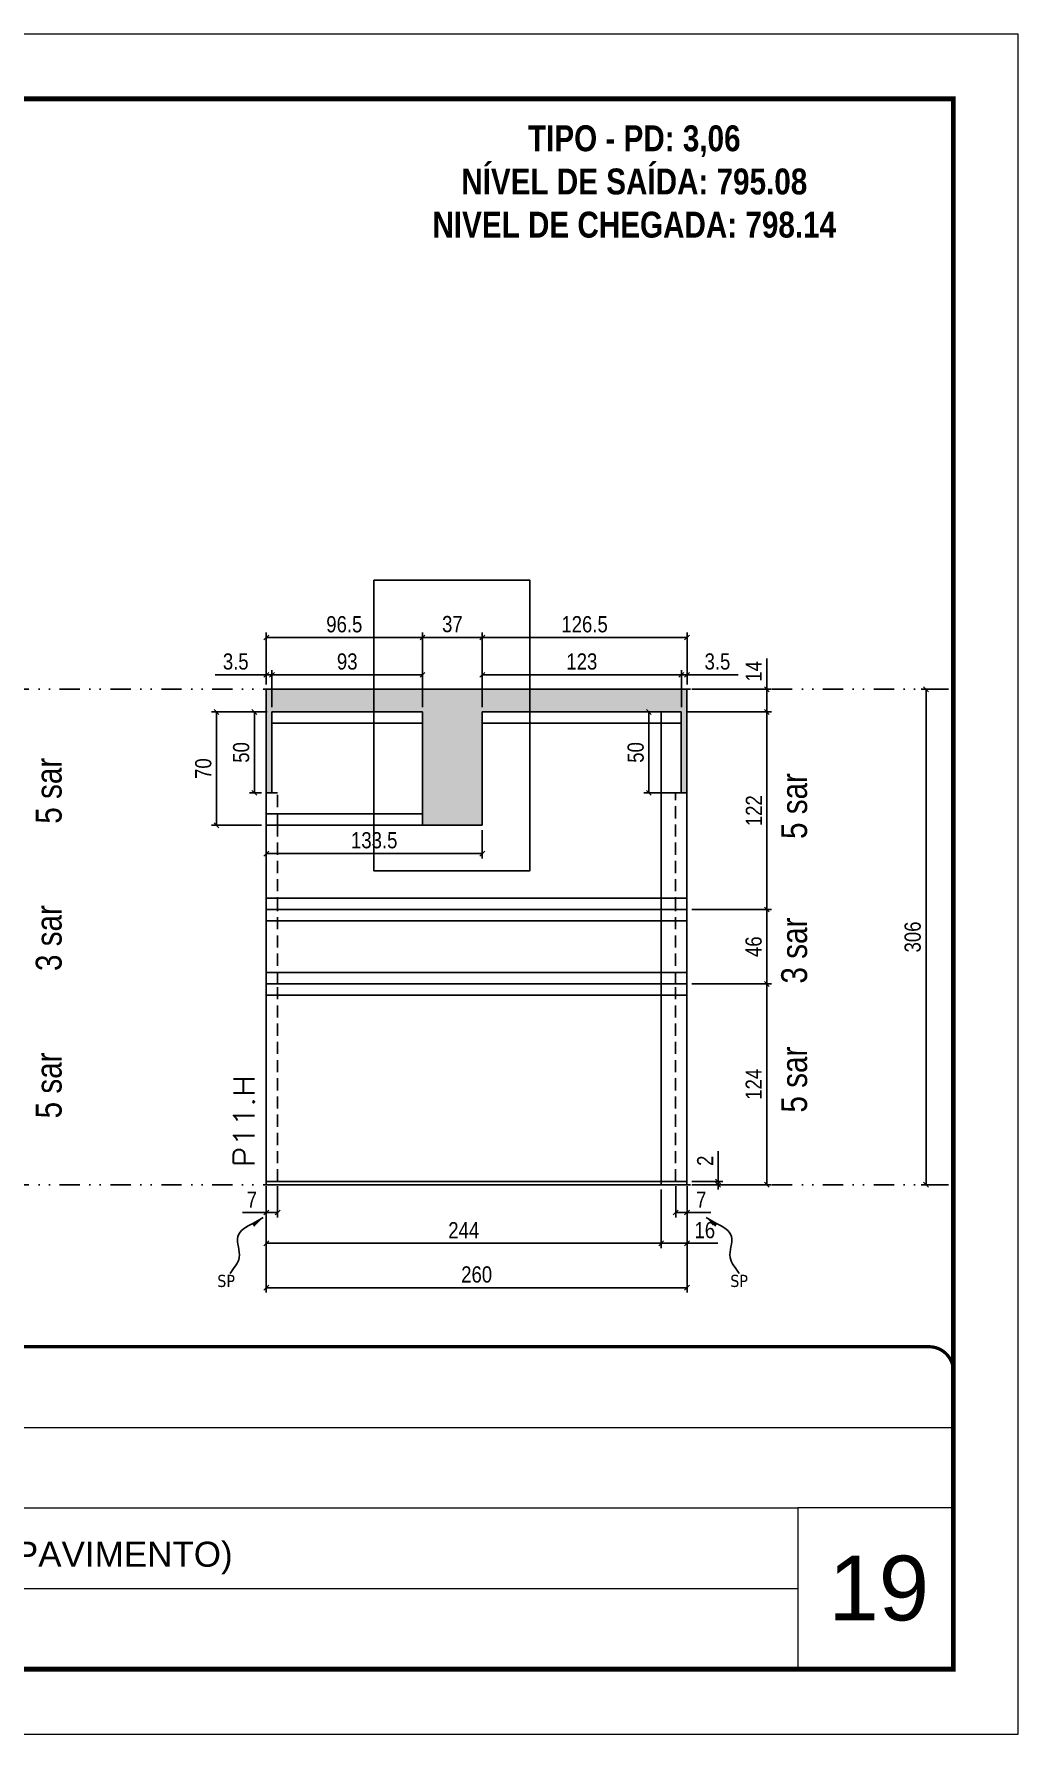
# Model space of a CAD drawing. Extents: x 14400 to 27878, y -21631 to 6985.
# Drawn here: x 18474 to 19082, y 1340 to 2390 of the extents above; entities that cross this region are included whole.
import ezdxf

# ---------------------------------------------------------------- set-up
doc = ezdxf.new("R2010")
doc.units = 0
for name, pattern in [('CONTINUO', [0]), ('DASHED', [0.75, 0.5, -0.25]), ('DIVIDE2', [0.625, 0.25, -0.125, 0, -0.125, 0, -0.125]), ('HIDDEN', [0.375, 0.25, -0.125])]:
    doc.linetypes.add(name, pattern=pattern)
for name, color, linetype, lineweight in [('CARIMBO', 255, 'Continuous', 9), ('Folhas', 255, 'Continuous', 9), ('SARRAFO DE PRESSAO', 251, 'DASHED', 9), ('Texto Seção', 7, 'Continuous', 15)]:
    doc.layers.add(name, color=color, linetype=linetype, lineweight=lineweight)
for name, color, linetype in [('COTA', 241, 'Continuous'), ('NOMENCLATURA', 7, 'Continuous'), ('Nível', 160, 'Continuous'), ('Painéis', 200, 'Continuous'), ('SARR_2.2x7', 40, 'Continuous'), ('Sarrafo de Pressão', 42, 'HIDDEN'), ('texto', 7, 'Continuous')]:
    doc.layers.add(name, color=color, linetype=linetype)
doc.styles.add('ARIAL', font='arial.ttf')
doc.styles.add('ARIAL_NARROW', font='ARIALN.TTF', dxfattribs={"height": 0.2})
doc.styles.add('COTA TECNICA', font='techl___.ttf', dxfattribs={"height": 10})
doc.styles.add('COTA TECNICA-50', font='techl___.ttf', dxfattribs={"height": 10})
doc.styles.add('REGUA-120', font='ROMANS.shx', dxfattribs={"height": 15})
doc.styles.add('ROMANC', font='techb___.ttf', dxfattribs={"height": 2.5})
doc.styles.get("Standard").update_dxf_attribs({"font": 'arial.ttf'})
doc.dimstyles.new('COTA PAINEL-50', dxfattribs={"dimtxt": 10, "dimasz": 3, "dimexe": 3, "dimexo": 3, "dimgap": 3, "dimtad": 1, "dimdec": 1, "dimzin": 12, "dimdsep": 46, "dimtxsty": 'COTA TECNICA-50', "dimblk1": 'OBLIQUE', "dimblk2": 'OBLIQUE', "dimsah": 1, "dimcen": 0.9, "dimclrd": 4, "dimclre": 4, "dimclrt": 240, "dimadec": 1, "dimazin": 3, "dimtfac": 1, "dimtdec": 1, "dimtmove": 0, "dimatfit": 3, "dimfxl": 1, "dimtolj": 1, "dimtzin": 12, "dimarcsym": 0})
doc.dimstyles.new('PAINEL', dxfattribs={"dimtxt": 10, "dimasz": 3, "dimexe": 3, "dimexo": 3, "dimgap": 3, "dimtad": 1, "dimdec": 1, "dimzin": 12, "dimdsep": 46, "dimtxsty": 'COTA TECNICA', "dimblk1": 'OBLIQUE', "dimblk2": 'OBLIQUE', "dimsah": 1, "dimcen": 0.9, "dimclrd": 4, "dimclre": 4, "dimclrt": 240, "dimadec": 1, "dimazin": 3, "dimtfac": 1, "dimtdec": 1, "dimtmove": 0, "dimatfit": 3, "dimfxl": 1, "dimtolj": 1, "dimtzin": 12, "dimarcsym": 0})
doc.dimstyles.get("Standard").update_dxf_attribs({"dimtxt": 0.18, "dimasz": 0.18, "dimexe": 0.18, "dimexo": 0.0625, "dimgap": 0.09, "dimtad": 0, "dimtih": 1, "dimtoh": 1, "dimdec": 4, "dimzin": 0, "dimdsep": 46, "dimtxsty": 'Standard', "dimcen": 0.09, "dimadec": 0, "dimazin": 0, "dimtfac": 1, "dimtdec": 4, "dimtofl": 0, "dimtmove": 0, "dimatfit": 3, "dimfxl": 1, "dimtolj": 1, "dimtzin": 0, "dimarcsym": 0})

# ---------------------------------------------------------------- blocks, each defined once
blk = doc.blocks.new('9999999999')
at = {"color": 30, "linetype": 'CONTINUO'}
for p, q in [((98564.6, 34379.6), (99584, 34379.6)), ((98564.6, 34329.8), (99488, 34329.8)), ((99584, 34329.8), (99488, 34329.8)), ((99488, 34329.8), (99488, 34230.2)), ((98564.6, 34280), (99488, 34280))]:
    blk.add_line(p, q, dxfattribs=at)
at = {"color": 30, "linetype": 'CONTINUO', "const_width": 2}
blk.add_lwpolyline([(99584, 34230.2), (99584, 34414.4, 0.414214), (99569, 34429.4), (98229, 34429.4, 0.414214), (98214, 34414.4), (98214, 34245.2, 0.414214), (98229, 34230.2), (99584, 34230.2)], format="xyb", dxfattribs=at)
at = {"layer": 'Folhas'}
blk.add_lwpolyline([(98139, 34190.2), (99624, 34190.2), (99624, 35240.2), (98139, 35240.2)], close=True, dxfattribs=at)
at = {"layer": 'Folhas', "color": 30, "const_width": 3}
blk.add_lwpolyline([(98214, 34230.2), (99584, 34230.2), (99584, 35200.2), (98214, 35200.2)], close=True, dxfattribs=at)
at = {"color": 7, "linetype": 'Continuous', "ltscale": 5, "style": 'ARIAL'}
blk.add_text('TIPO (7° AO 21° PAVIMENTO)', height=15.483, dxfattribs=at).set_placement((98837.7, 34293.5))
blk = doc.blocks.new('_Oblique')
at = {"color": 0, "linetype": 'ByBlock', "lineweight": -2}
blk.add_line((-0.5, -0.5), (0.5, 0.5), dxfattribs=at)
blk = doc.blocks.new('*D1121')
at = {"layer": 'COTA', "color": 4, "lineweight": -2, "transparency": 16777216}
for p, q in [((18617.4, 1678.7), (18617.4, 1613.1)), ((18877.4, 1678.7), (18877.4, 1613.1)), ((18877.4, 1616.1), (18617.4, 1616.1))]:
    blk.add_line(p, q, dxfattribs=at)
at = {"layer": 'Defpoints', "color": 0, "transparency": 16777216}
for p in [(18617.4, 1681.7), (18877.4, 1681.7), (18617.4, 1616.1)]:
    blk.add_point(p, dxfattribs=at)
at = {"layer": 'COTA', "color": 4, "lineweight": -2, "transparency": 16777216, "xscale": 3, "yscale": 3, "zscale": 3, "rotation": 180}
blk.add_blockref('_Oblique', (18617.4, 1616.1), dxfattribs=at)
at = {"layer": 'COTA', "color": 4, "lineweight": -2, "transparency": 16777216, "xscale": 3, "yscale": 3, "zscale": 3}
blk.add_blockref('_Oblique', (18877.4, 1616.1), dxfattribs=at)
at = {"layer": 'COTA', "color": 240, "transparency": 16777216, "insert": (18747.4, 1624.2), "char_height": 10, "attachment_point": 5, "style": 'COTA TECNICA'}
blk.add_mtext('\\A1;260', dxfattribs=at)
blk = doc.blocks.new('*D1122')
at = {"layer": 'COTA', "color": 4, "lineweight": -2, "transparency": 16777216}
for p, q in [((18870.4, 1678.7), (18870.4, 1659.5)), ((18877.4, 1676.7), (18877.4, 1659.5)), ((18870.4, 1662.5), (18877.4, 1662.5)), ((18877.4, 1662.5), (18892.1, 1662.5))]:
    blk.add_line(p, q, dxfattribs=at)
at = {"layer": 'Defpoints', "color": 0, "transparency": 16777216}
for p in [(18870.4, 1681.7), (18877.4, 1679.7), (18877.4, 1662.5)]:
    blk.add_point(p, dxfattribs=at)
at = {"layer": 'COTA', "color": 4, "lineweight": -2, "transparency": 16777216, "xscale": 3, "yscale": 3, "zscale": 3, "rotation": 180}
blk.add_blockref('_Oblique', (18870.4, 1662.5), dxfattribs=at)
at = {"layer": 'COTA', "color": 4, "lineweight": -2, "transparency": 16777216, "xscale": 3, "yscale": 3, "zscale": 3}
blk.add_blockref('_Oblique', (18877.4, 1662.5), dxfattribs=at)
at = {"layer": 'COTA', "color": 240, "transparency": 16777216, "insert": (18886.2, 1670.5), "char_height": 10, "attachment_point": 5, "style": 'COTA TECNICA-50'}
blk.add_mtext('\\A1;7', dxfattribs=at)
blk = doc.blocks.new('*D1123')
at = {"layer": 'COTA', "color": 4, "lineweight": -2, "transparency": 16777216}
for p, q in [((18617.4, 1676.7), (18617.4, 1659.5)), ((18624.4, 1678.7), (18624.4, 1659.5)), ((18617.4, 1662.5), (18602.6, 1662.5)), ((18624.4, 1662.5), (18617.4, 1662.5))]:
    blk.add_line(p, q, dxfattribs=at)
at = {"layer": 'Defpoints', "color": 0, "transparency": 16777216}
for p in [(18624.4, 1681.7), (18617.4, 1679.7), (18617.4, 1662.5)]:
    blk.add_point(p, dxfattribs=at)
at = {"layer": 'COTA', "color": 4, "lineweight": -2, "transparency": 16777216, "xscale": 3, "yscale": 3, "zscale": 3, "rotation": 180}
blk.add_blockref('_Oblique', (18617.4, 1662.5), dxfattribs=at)
at = {"layer": 'COTA', "color": 4, "lineweight": -2, "transparency": 16777216, "xscale": 3, "yscale": 3, "zscale": 3}
blk.add_blockref('_Oblique', (18624.4, 1662.5), dxfattribs=at)
at = {"layer": 'COTA', "color": 240, "transparency": 16777216, "insert": (18608.5, 1670.5), "char_height": 10, "attachment_point": 5, "style": 'COTA TECNICA-50'}
blk.add_mtext('\\A1;7', dxfattribs=at)
blk = doc.blocks.new('*D1124')
at = {"layer": 'COTA', "color": 4, "lineweight": -2, "transparency": 16777216}
for p, q in [((18896.6, 1681.7), (18896.6, 1700.5)), ((18880.4, 1681.7), (18899.6, 1681.7)), ((18896.6, 1679.7), (18896.6, 1681.7)), ((18880.4, 1679.7), (18899.6, 1679.7)), ((18896.6, 1679.7), (18896.6, 1676.7))]:
    blk.add_line(p, q, dxfattribs=at)
at = {"layer": 'Defpoints', "color": 0, "transparency": 16777216}
for p in [(18877.4, 1681.7), (18877.4, 1679.7), (18896.6, 1679.7)]:
    blk.add_point(p, dxfattribs=at)
at = {"layer": 'COTA', "color": 4, "lineweight": -2, "transparency": 16777216, "xscale": 3, "yscale": 3, "zscale": 3}
for p, rotation in [((18896.6, 1681.7), 270), ((18896.6, 1679.7), 90)]:
    blk.add_blockref('_Oblique', p, dxfattribs=dict(at, rotation=rotation))
at = {"layer": 'COTA', "color": 240, "transparency": 16777216, "insert": (18888.6, 1694.5), "char_height": 10, "attachment_point": 5, "rotation": 90, "style": 'COTA TECNICA-50'}
blk.add_mtext('\\A1;2', dxfattribs=at)
blk = doc.blocks.new('*D1125')
at = {"layer": 'COTA', "color": 4, "linetype": 'ByBlock', "lineweight": -2, "transparency": 16777216}
for p, q in [((18880.4, 1803.7), (18929.7, 1803.7)), ((18926.7, 1679.7), (18926.7, 1803.7)), ((18880.4, 1679.7), (18929.7, 1679.7))]:
    blk.add_line(p, q, dxfattribs=at)
at = {"layer": 'Defpoints', "color": 0, "linetype": 'ByBlock', "transparency": 16777216}
for p in [(18877.4, 1803.7), (18926.7, 1803.7), (18877.4, 1679.7)]:
    blk.add_point(p, dxfattribs=at)
at = {"layer": 'COTA', "color": 4, "linetype": 'ByBlock', "lineweight": -2, "transparency": 16777216, "xscale": 3, "yscale": 3, "zscale": 3}
for p, rotation in [((18926.7, 1803.7), 90), ((18926.7, 1679.7), 270)]:
    blk.add_blockref('_Oblique', p, dxfattribs=dict(at, rotation=rotation))
at = {"layer": 'COTA', "color": 240, "linetype": 'ByBlock', "transparency": 16777216, "insert": (18918.6, 1741.7), "char_height": 10, "attachment_point": 5, "rotation": 90, "style": 'COTA TECNICA'}
blk.add_mtext('\\A1;124', dxfattribs=at)
blk = doc.blocks.new('*D1126')
at = {"layer": 'COTA', "color": 4, "lineweight": -2, "transparency": 16777216}
for p, q in [((18617.4, 1676.7), (18617.4, 1640.5)), ((18861.4, 1676.7), (18861.4, 1640.5)), ((18617.4, 1643.5), (18861.4, 1643.5))]:
    blk.add_line(p, q, dxfattribs=at)
at = {"layer": 'Defpoints', "color": 0, "transparency": 16777216}
for p in [(18617.4, 1679.7), (18861.4, 1679.7), (18861.4, 1643.5)]:
    blk.add_point(p, dxfattribs=at)
at = {"layer": 'COTA', "color": 4, "lineweight": -2, "transparency": 16777216, "xscale": 3, "yscale": 3, "zscale": 3, "rotation": 180}
blk.add_blockref('_Oblique', (18617.4, 1643.5), dxfattribs=at)
at = {"layer": 'COTA', "color": 4, "lineweight": -2, "transparency": 16777216, "xscale": 3, "yscale": 3, "zscale": 3}
blk.add_blockref('_Oblique', (18861.4, 1643.5), dxfattribs=at)
at = {"layer": 'COTA', "color": 240, "transparency": 16777216, "insert": (18739.4, 1651.6), "char_height": 10, "attachment_point": 5, "style": 'COTA TECNICA'}
blk.add_mtext('\\A1;244', dxfattribs=at)
blk = doc.blocks.new('*D1143')
at = {"layer": 'COTA', "color": 4, "lineweight": -2, "transparency": 16777216}
for p, q in [((19039, 1985.7), (19022.1, 1985.7)), ((19025.1, 1679.7), (19025.1, 1985.7)), ((19039, 1679.7), (19022.1, 1679.7))]:
    blk.add_line(p, q, dxfattribs=at)
at = {"layer": 'Defpoints', "color": 0, "transparency": 16777216}
for p in [(19025.1, 1985.7), (19042, 1985.7), (19042, 1679.7)]:
    blk.add_point(p, dxfattribs=at)
at = {"layer": 'COTA', "color": 4, "lineweight": -2, "transparency": 16777216, "xscale": 3, "yscale": 3, "zscale": 3}
for p, rotation in [((19025.1, 1985.7), 90), ((19025.1, 1679.7), 270)]:
    blk.add_blockref('_Oblique', p, dxfattribs=dict(at, rotation=rotation))
at = {"layer": 'COTA', "color": 240, "transparency": 16777216, "insert": (19016.9, 1832.7), "char_height": 10, "attachment_point": 5, "rotation": 90, "style": 'COTA TECNICA'}
blk.add_mtext('\\A1;306', dxfattribs=at)
blk = doc.blocks.new('*D1151')
at = {"layer": 'COTA', "color": 4, "lineweight": -2, "transparency": 16777216}
for p, q in [((18876.9, 1971.7), (18929.7, 1971.7)), ((18926.7, 1849.7), (18926.7, 1971.7)), ((18880.4, 1849.7), (18929.7, 1849.7))]:
    blk.add_line(p, q, dxfattribs=at)
at = {"layer": 'Defpoints', "color": 0, "transparency": 16777216}
for p in [(18873.9, 1971.7), (18926.7, 1971.7), (18877.4, 1849.7)]:
    blk.add_point(p, dxfattribs=at)
at = {"layer": 'COTA', "color": 4, "lineweight": -2, "transparency": 16777216, "xscale": 3, "yscale": 3, "zscale": 3}
for p, rotation in [((18926.7, 1971.7), 90), ((18926.7, 1849.7), 270)]:
    blk.add_blockref('_Oblique', p, dxfattribs=dict(at, rotation=rotation))
at = {"layer": 'COTA', "color": 240, "transparency": 16777216, "insert": (18918.7, 1910.7), "char_height": 10, "attachment_point": 5, "rotation": 90, "style": 'COTA TECNICA'}
blk.add_mtext('\\A1;122', dxfattribs=at)
blk = doc.blocks.new('*D1152')
at = {"layer": 'COTA', "color": 4, "lineweight": -2, "transparency": 16777216}
for p, q in [((18926.7, 1985.7), (18926.7, 2004.8)), ((18880.4, 1985.7), (18929.7, 1985.7)), ((18926.7, 1971.7), (18926.7, 1985.7)), ((18876.9, 1971.7), (18929.7, 1971.7))]:
    blk.add_line(p, q, dxfattribs=at)
at = {"layer": 'Defpoints', "color": 0, "transparency": 16777216}
for p in [(18877.4, 1985.7), (18926.7, 1985.7), (18873.9, 1971.7)]:
    blk.add_point(p, dxfattribs=at)
at = {"layer": 'COTA', "color": 4, "lineweight": -2, "transparency": 16777216, "xscale": 3, "yscale": 3, "zscale": 3}
for p, rotation in [((18926.7, 1985.7), 90), ((18926.7, 1971.7), 270)]:
    blk.add_blockref('_Oblique', p, dxfattribs=dict(at, rotation=rotation))
at = {"layer": 'COTA', "color": 240, "transparency": 16777216, "insert": (18918.6, 1996.8), "char_height": 10, "attachment_point": 5, "rotation": 90, "style": 'COTA TECNICA'}
blk.add_mtext('\\A1;14', dxfattribs=at)
blk = doc.blocks.new('*D1551')
at = {"color": 4, "lineweight": -2, "transparency": 16777216}
for p, q in [((18861.4, 1676.7), (18861.4, 1640.5)), ((18877.4, 1676.7), (18877.4, 1640.5)), ((18861.4, 1643.5), (18877.4, 1643.5)), ((18877.4, 1643.5), (18896.4, 1643.5))]:
    blk.add_line(p, q, dxfattribs=at)
at = {"layer": 'Defpoints', "color": 0, "transparency": 16777216}
for p in [(18861.4, 1679.7), (18877.4, 1679.7), (18877.4, 1643.5)]:
    blk.add_point(p, dxfattribs=at)
at = {"color": 4, "lineweight": -2, "transparency": 16777216, "xscale": 3, "yscale": 3, "zscale": 3, "rotation": 180}
blk.add_blockref('_Oblique', (18861.4, 1643.5), dxfattribs=at)
at = {"color": 4, "lineweight": -2, "transparency": 16777216, "xscale": 3, "yscale": 3, "zscale": 3}
blk.add_blockref('_Oblique', (18877.4, 1643.5), dxfattribs=at)
at = {"color": 240, "transparency": 16777216, "insert": (18888.4, 1651.6), "char_height": 10, "attachment_point": 5, "style": 'COTA TECNICA'}
blk.add_mtext('\\A1;16', dxfattribs=at)
blk = doc.blocks.new('*D2877')
at = {"layer": 'COTA', "color": 4, "lineweight": -2, "transparency": 16777216}
for p, q in [((18880.4, 1849.7), (18929.7, 1849.7)), ((18926.7, 1803.7), (18926.7, 1849.7)), ((18880.4, 1803.7), (18929.7, 1803.7))]:
    blk.add_line(p, q, dxfattribs=at)
at = {"layer": 'Defpoints', "color": 0, "transparency": 16777216}
for p in [(18877.4, 1849.7), (18926.7, 1849.7), (18877.4, 1803.7)]:
    blk.add_point(p, dxfattribs=at)
at = {"layer": 'COTA', "color": 4, "lineweight": -2, "transparency": 16777216, "xscale": 3, "yscale": 3, "zscale": 3}
for p, rotation in [((18926.7, 1849.7), 90), ((18926.7, 1803.7), 270)]:
    blk.add_blockref('_Oblique', p, dxfattribs=dict(at, rotation=rotation))
at = {"layer": 'COTA', "color": 240, "transparency": 16777216, "insert": (18918.6, 1826.7), "char_height": 10, "attachment_point": 5, "rotation": 90, "style": 'COTA TECNICA'}
blk.add_mtext('\\A1;46', dxfattribs=at)
blk = doc.blocks.new('*D2878')
at = {"layer": 'COTA', "color": 4, "lineweight": -2, "transparency": 16777216}
for p, q in [((18617.4, 1988.7), (18617.4, 1997.6)), ((18620.9, 1974.7), (18620.9, 1997.6)), ((18617.4, 1994.6), (18585.7, 1994.6)), ((18620.9, 1994.6), (18617.4, 1994.6)), ((18620.9, 1994.6), (18623.9, 1994.6))]:
    blk.add_line(p, q, dxfattribs=at)
at = {"layer": 'Defpoints', "color": 0, "transparency": 16777216}
for p in [(18617.4, 1994.6), (18617.4, 1985.7), (18620.9, 1971.7)]:
    blk.add_point(p, dxfattribs=at)
at = {"layer": 'COTA', "color": 4, "lineweight": -2, "transparency": 16777216, "xscale": 3, "yscale": 3, "zscale": 3}
blk.add_blockref('_Oblique', (18617.4, 1994.6), dxfattribs=at)
at = {"layer": 'COTA', "color": 4, "lineweight": -2, "transparency": 16777216, "xscale": 3, "yscale": 3, "zscale": 3, "rotation": 180}
blk.add_blockref('_Oblique', (18620.9, 1994.6), dxfattribs=at)
at = {"layer": 'COTA', "color": 240, "transparency": 16777216, "insert": (18598.5, 2002.8), "char_height": 10, "attachment_point": 5, "style": 'COTA TECNICA'}
blk.add_mtext('\\A1;3.5', dxfattribs=at)
blk = doc.blocks.new('*D2879')
at = {"layer": 'COTA', "color": 4, "lineweight": -2, "transparency": 16777216}
for p, q in [((18620.9, 1974.7), (18620.9, 1997.6)), ((18713.9, 1974.7), (18713.9, 1997.6)), ((18620.9, 1994.6), (18713.9, 1994.6))]:
    blk.add_line(p, q, dxfattribs=at)
at = {"layer": 'Defpoints', "color": 0, "transparency": 16777216}
for p in [(18713.9, 1994.6), (18620.9, 1971.7), (18713.9, 1971.7)]:
    blk.add_point(p, dxfattribs=at)
at = {"layer": 'COTA', "color": 4, "lineweight": -2, "transparency": 16777216, "xscale": 3, "yscale": 3, "zscale": 3, "rotation": 180}
blk.add_blockref('_Oblique', (18620.9, 1994.6), dxfattribs=at)
at = {"layer": 'COTA', "color": 4, "lineweight": -2, "transparency": 16777216, "xscale": 3, "yscale": 3, "zscale": 3}
blk.add_blockref('_Oblique', (18713.9, 1994.6), dxfattribs=at)
at = {"layer": 'COTA', "color": 240, "transparency": 16777216, "insert": (18667.4, 2002.8), "char_height": 10, "attachment_point": 5, "style": 'COTA TECNICA'}
blk.add_mtext('\\A1;93', dxfattribs=at)
blk = doc.blocks.new('*D2880')
at = {"layer": 'COTA', "color": 4, "lineweight": -2, "transparency": 16777216}
for p, q in [((18617.4, 1988.7), (18617.4, 2020.7)), ((18713.9, 2017.7), (18617.4, 2017.7)), ((18713.9, 1974.7), (18713.9, 2020.7))]:
    blk.add_line(p, q, dxfattribs=at)
at = {"layer": 'Defpoints', "color": 0, "transparency": 16777216}
for p in [(18617.4, 2017.7), (18617.4, 1985.7), (18713.9, 1971.7)]:
    blk.add_point(p, dxfattribs=at)
at = {"layer": 'COTA', "color": 4, "lineweight": -2, "transparency": 16777216, "xscale": 3, "yscale": 3, "zscale": 3, "rotation": 180}
blk.add_blockref('_Oblique', (18617.4, 2017.7), dxfattribs=at)
at = {"layer": 'COTA', "color": 4, "lineweight": -2, "transparency": 16777216, "xscale": 3, "yscale": 3, "zscale": 3}
blk.add_blockref('_Oblique', (18713.9, 2017.7), dxfattribs=at)
at = {"layer": 'COTA', "color": 240, "transparency": 16777216, "insert": (18665.6, 2025.8), "char_height": 10, "attachment_point": 5, "style": 'COTA TECNICA'}
blk.add_mtext('\\A1;96.5', dxfattribs=at)
blk = doc.blocks.new('*D2881')
at = {"layer": 'COTA', "color": 4, "lineweight": -2, "transparency": 16777216}
for p, q in [((18617.4, 1898.7), (18617.4, 1881.2)), ((18750.9, 1898.7), (18750.9, 1881.2)), ((18750.9, 1884.2), (18617.4, 1884.2))]:
    blk.add_line(p, q, dxfattribs=at)
at = {"layer": 'Defpoints', "color": 0, "transparency": 16777216}
for p in [(18617.4, 1901.7), (18750.9, 1901.7), (18617.4, 1884.2)]:
    blk.add_point(p, dxfattribs=at)
at = {"layer": 'COTA', "color": 4, "lineweight": -2, "transparency": 16777216, "xscale": 3, "yscale": 3, "zscale": 3, "rotation": 180}
blk.add_blockref('_Oblique', (18617.4, 1884.2), dxfattribs=at)
at = {"layer": 'COTA', "color": 4, "lineweight": -2, "transparency": 16777216, "xscale": 3, "yscale": 3, "zscale": 3}
blk.add_blockref('_Oblique', (18750.9, 1884.2), dxfattribs=at)
at = {"layer": 'COTA', "color": 240, "transparency": 16777216, "insert": (18684.1, 1892.4), "char_height": 10, "attachment_point": 5, "style": 'COTA TECNICA'}
blk.add_mtext('\\A1;133.5', dxfattribs=at)
blk = doc.blocks.new('*D2882')
at = {"layer": 'COTA', "color": 4, "lineweight": -2, "transparency": 16777216}
for p, q in [((18713.9, 1974.7), (18713.9, 2020.7)), ((18713.9, 2017.7), (18750.9, 2017.7)), ((18750.9, 1974.7), (18750.9, 2020.7))]:
    blk.add_line(p, q, dxfattribs=at)
at = {"layer": 'Defpoints', "color": 0, "transparency": 16777216}
for p in [(18750.9, 2017.7), (18713.9, 1971.7), (18750.9, 1971.7)]:
    blk.add_point(p, dxfattribs=at)
at = {"layer": 'COTA', "color": 4, "lineweight": -2, "transparency": 16777216, "xscale": 3, "yscale": 3, "zscale": 3, "rotation": 180}
blk.add_blockref('_Oblique', (18713.9, 2017.7), dxfattribs=at)
at = {"layer": 'COTA', "color": 4, "lineweight": -2, "transparency": 16777216, "xscale": 3, "yscale": 3, "zscale": 3}
blk.add_blockref('_Oblique', (18750.9, 2017.7), dxfattribs=at)
at = {"layer": 'COTA', "color": 240, "transparency": 16777216, "insert": (18732.4, 2025.9), "char_height": 10, "attachment_point": 5, "style": 'COTA TECNICA'}
blk.add_mtext('\\A1;37', dxfattribs=at)
blk = doc.blocks.new('*D2883')
at = {"layer": 'COTA', "color": 4, "lineweight": -2, "transparency": 16777216}
for p, q in [((18750.9, 1974.7), (18750.9, 1997.6)), ((18873.9, 1974.7), (18873.9, 1997.6)), ((18750.9, 1994.6), (18873.9, 1994.6))]:
    blk.add_line(p, q, dxfattribs=at)
at = {"layer": 'Defpoints', "color": 0, "transparency": 16777216}
for p in [(18873.9, 1994.6), (18750.9, 1971.7), (18873.9, 1971.7)]:
    blk.add_point(p, dxfattribs=at)
at = {"layer": 'COTA', "color": 4, "lineweight": -2, "transparency": 16777216, "xscale": 3, "yscale": 3, "zscale": 3, "rotation": 180}
blk.add_blockref('_Oblique', (18750.9, 1994.6), dxfattribs=at)
at = {"layer": 'COTA', "color": 4, "lineweight": -2, "transparency": 16777216, "xscale": 3, "yscale": 3, "zscale": 3}
blk.add_blockref('_Oblique', (18873.9, 1994.6), dxfattribs=at)
at = {"layer": 'COTA', "color": 240, "transparency": 16777216, "insert": (18812.4, 2002.8), "char_height": 10, "attachment_point": 5, "style": 'COTA TECNICA'}
blk.add_mtext('\\A1;123', dxfattribs=at)
blk = doc.blocks.new('*D2884')
at = {"layer": 'COTA', "color": 4, "lineweight": -2, "transparency": 16777216}
for p, q in [((18873.9, 1974.7), (18873.9, 1997.6)), ((18877.4, 1988.7), (18877.4, 1997.6)), ((18873.9, 1994.6), (18870.9, 1994.6)), ((18873.9, 1994.6), (18877.4, 1994.6)), ((18877.4, 1994.6), (18909, 1994.6))]:
    blk.add_line(p, q, dxfattribs=at)
at = {"layer": 'Defpoints', "color": 0, "transparency": 16777216}
for p in [(18877.4, 1994.6), (18877.4, 1985.7), (18873.9, 1971.7)]:
    blk.add_point(p, dxfattribs=at)
at = {"layer": 'COTA', "color": 4, "lineweight": -2, "transparency": 16777216, "xscale": 3, "yscale": 3, "zscale": 3}
blk.add_blockref('_Oblique', (18873.9, 1994.6), dxfattribs=at)
at = {"layer": 'COTA', "color": 4, "lineweight": -2, "transparency": 16777216, "xscale": 3, "yscale": 3, "zscale": 3, "rotation": 180}
blk.add_blockref('_Oblique', (18877.4, 1994.6), dxfattribs=at)
at = {"layer": 'COTA', "color": 240, "transparency": 16777216, "insert": (18896.2, 2002.8), "char_height": 10, "attachment_point": 5, "style": 'COTA TECNICA'}
blk.add_mtext('\\A1;3.5', dxfattribs=at)
blk = doc.blocks.new('*D2885')
at = {"layer": 'COTA', "color": 4, "lineweight": -2, "transparency": 16777216}
for p, q in [((18750.9, 1974.7), (18750.9, 2020.7)), ((18750.9, 2017.7), (18877.4, 2017.7)), ((18877.4, 1988.7), (18877.4, 2020.7))]:
    blk.add_line(p, q, dxfattribs=at)
at = {"layer": 'Defpoints', "color": 0, "transparency": 16777216}
for p in [(18877.4, 2017.7), (18877.4, 1985.7), (18750.9, 1971.7)]:
    blk.add_point(p, dxfattribs=at)
at = {"layer": 'COTA', "color": 4, "lineweight": -2, "transparency": 16777216, "xscale": 3, "yscale": 3, "zscale": 3, "rotation": 180}
blk.add_blockref('_Oblique', (18750.9, 2017.7), dxfattribs=at)
at = {"layer": 'COTA', "color": 4, "lineweight": -2, "transparency": 16777216, "xscale": 3, "yscale": 3, "zscale": 3}
blk.add_blockref('_Oblique', (18877.4, 2017.7), dxfattribs=at)
at = {"layer": 'COTA', "color": 240, "transparency": 16777216, "insert": (18814.1, 2025.8), "char_height": 10, "attachment_point": 5, "style": 'COTA TECNICA'}
blk.add_mtext('\\A1;126.5', dxfattribs=at)
blk = doc.blocks.new('*D2886')
at = {"layer": 'COTA', "color": 4, "lineweight": -2, "transparency": 16777216}
for p, q in [((18870.9, 1971.7), (18850.8, 1971.7)), ((18853.8, 1921.7), (18853.8, 1971.7)), ((18870.9, 1921.7), (18850.8, 1921.7))]:
    blk.add_line(p, q, dxfattribs=at)
at = {"layer": 'Defpoints', "color": 0, "transparency": 16777216}
for p in [(18853.8, 1971.7), (18873.9, 1971.7), (18873.9, 1921.7)]:
    blk.add_point(p, dxfattribs=at)
at = {"layer": 'COTA', "color": 4, "lineweight": -2, "transparency": 16777216, "xscale": 3, "yscale": 3, "zscale": 3}
for p, rotation in [((18853.8, 1971.7), 90), ((18853.8, 1921.7), 270)]:
    blk.add_blockref('_Oblique', p, dxfattribs=dict(at, rotation=rotation))
at = {"layer": 'COTA', "color": 240, "transparency": 16777216, "insert": (18845.7, 1946.7), "char_height": 10, "attachment_point": 5, "rotation": 90, "style": 'COTA TECNICA'}
blk.add_mtext('\\A1;50', dxfattribs=at)
blk = doc.blocks.new('*D2887')
at = {"layer": 'COTA', "color": 4, "lineweight": -2, "transparency": 16777216}
for p, q in [((18617.9, 1971.7), (18607, 1971.7)), ((18610, 1921.7), (18610, 1971.7)), ((18614.4, 1921.7), (18607, 1921.7))]:
    blk.add_line(p, q, dxfattribs=at)
at = {"layer": 'Defpoints', "color": 0, "transparency": 16777216}
for p in [(18610, 1971.7), (18620.9, 1971.7), (18617.4, 1921.7)]:
    blk.add_point(p, dxfattribs=at)
at = {"layer": 'COTA', "color": 4, "lineweight": -2, "transparency": 16777216, "xscale": 3, "yscale": 3, "zscale": 3}
for p, rotation in [((18610, 1971.7), 90), ((18610, 1921.7), 270)]:
    blk.add_blockref('_Oblique', p, dxfattribs=dict(at, rotation=rotation))
at = {"layer": 'COTA', "color": 240, "transparency": 16777216, "insert": (18601.9, 1946.7), "char_height": 10, "attachment_point": 5, "rotation": 90, "style": 'COTA TECNICA'}
blk.add_mtext('\\A1;50', dxfattribs=at)
blk = doc.blocks.new('*D2888')
at = {"layer": 'COTA', "color": 4, "lineweight": -2, "transparency": 16777216}
for p, q in [((18617.9, 1971.7), (18583.6, 1971.7)), ((18586.6, 1901.7), (18586.6, 1971.7)), ((18614.4, 1901.7), (18583.6, 1901.7))]:
    blk.add_line(p, q, dxfattribs=at)
at = {"layer": 'Defpoints', "color": 0, "transparency": 16777216}
for p in [(18586.6, 1971.7), (18620.9, 1971.7), (18617.4, 1901.7)]:
    blk.add_point(p, dxfattribs=at)
at = {"layer": 'COTA', "color": 4, "lineweight": -2, "transparency": 16777216, "xscale": 3, "yscale": 3, "zscale": 3}
for p, rotation in [((18586.6, 1971.7), 90), ((18586.6, 1901.7), 270)]:
    blk.add_blockref('_Oblique', p, dxfattribs=dict(at, rotation=rotation))
at = {"layer": 'COTA', "color": 240, "transparency": 16777216, "insert": (18578.5, 1936.7), "char_height": 10, "attachment_point": 5, "rotation": 90, "style": 'COTA TECNICA'}
blk.add_mtext('\\A1;70', dxfattribs=at)

msp = doc.modelspace()

# ---------------------------------------------------------------- hatches: boundary and pattern name
at = {"layer": 'COTA'}
h = msp.add_hatch(dxfattribs=at)
h.set_pattern_fill('AR-CONC', color=256, scale=0.03)
h.paths.add_polyline_path([(18750.851, 1971.71), (18873.851, 1971.71), (18873.851, 1921.71), (18877.351, 1921.71), (18877.351, 1985.71), (18617.351, 1985.71), (18617.351, 1921.71), (18620.851, 1921.71), (18620.851, 1971.71), (18713.851, 1971.71), (18713.851, 1901.71), (18750.851, 1901.71)])

# ---------------------------------------------------------------- linework, layer by layer
for p, q in [((18617.351, 1985.71), (18877.351, 1985.71)), ((18617.351, 1921.71), (18617.351, 1985.71)), ((18877.351, 1921.71), (18877.351, 1985.71)), ((18620.851, 1921.71), (18624.351, 1921.71)), ((18873.851, 1921.71), (18870.351, 1921.71))]:
    msp.add_line(p, q, dxfattribs=at)
msp.add_lwpolyline([(18683.902, 2053.147), (18780.219, 2053.147), (18780.219, 1873.478), (18683.902, 1873.478)], close=True, dxfattribs=at)
at = {"layer": 'Nível', "color": 4, "linetype": 'DIVIDE2', "ltscale": 50}
for p, q in [((17671.967, 1985.71), (19041.967, 1985.71)), ((17671.967, 1679.71), (19041.967, 1679.71))]:
    msp.add_line(p, q, dxfattribs=at)
at = {"layer": 'Painéis'}
for p, q in [((18620.851, 1971.71), (18713.851, 1971.71)), ((18620.851, 1921.71), (18620.851, 1971.71)), ((18713.851, 1971.71), (18713.851, 1901.71)), ((18750.851, 1971.71), (18750.851, 1901.71)), ((18750.851, 1971.71), (18873.851, 1971.71)), ((18861.351, 1679.71), (18861.351, 1971.71)), ((18873.851, 1921.71), (18873.851, 1971.71)), ((18617.351, 1921.71), (18617.351, 1681.71)), ((18617.351, 1921.71), (18620.851, 1921.71)), ((18877.351, 1921.71), (18873.851, 1921.71)), ((18877.351, 1681.71), (18877.351, 1921.71)), ((18617.351, 1901.71), (18750.851, 1901.71)), ((18617.351, 1849.71), (18877.351, 1849.71)), ((18617.351, 1803.71), (18877.351, 1803.71))]:
    msp.add_line(p, q, dxfattribs=at)
msp.add_lwpolyline([(18877.351, 1681.71), (18617.351, 1681.71), (18617.351, 1679.71), (18877.351, 1679.71)], close=True, dxfattribs=at)
at = {"layer": 'SARR_2.2x7'}
for p, q in [((18620.851, 1964.71), (18713.851, 1964.71)), ((18750.851, 1964.71), (18873.851, 1964.71)), ((18617.351, 1908.71), (18713.851, 1908.71)), ((18617.351, 1856.71), (18877.351, 1856.71)), ((18617.351, 1842.71), (18877.351, 1842.71)), ((18617.351, 1810.71), (18877.351, 1810.71)), ((18617.351, 1796.71), (18877.351, 1796.71))]:
    msp.add_line(p, q, dxfattribs=at)
at = {"layer": 'Sarrafo de Pressão', "ltscale": 30}
for p, q in [((18624.351, 1901.71), (18624.351, 1921.71)), ((18870.351, 1849.71), (18870.351, 1921.71)), ((18624.351, 1849.71), (18624.351, 1901.71)), ((18624.351, 1803.71), (18624.351, 1849.71)), ((18870.351, 1803.71), (18870.351, 1849.71)), ((18624.351, 1681.71), (18624.351, 1803.71)), ((18870.351, 1681.71), (18870.351, 1803.71))]:
    msp.add_line(p, q, dxfattribs=at)

# ---------------------------------------------------------------- block references
at = {"layer": 'SARRAFO DE PRESSAO', "color": 6, "linetype": 'ByBlock'}
msp.add_blockref('9999999999', (-80542.011, -32849.778), dxfattribs=at)

# ---------------------------------------------------------------- texts
at = {"layer": 'CARIMBO', "style": 'ARIAL'}
msp.add_text('19', height=40, dxfattribs=at).set_placement((18964.828, 1410.571))
at = {"layer": 'NOMENCLATURA', "style": 'ARIAL_NARROW'}
for s, p in [('5 sar', (18490.9, 1902.666)), ('5 sar', (18951.594, 1893.229)), ('3 sar', (18490.9, 1811.666)), ('3 sar', (18951.594, 1803.919)), ('5 sar', (18951.594, 1724.229)), ('5 sar', (18490.9, 1720.666))]:
    msp.add_text(s, height=16, rotation=90, dxfattribs=at).set_placement(p)
at = {"layer": 'NOMENCLATURA', "color": 2, "insert": (18844.806, 2334.012), "char_height": 16, "attachment_point": 2, "style": 'ROMANC'}
msp.add_mtext_dynamic_manual_height_columns('TIPO - PD: 3,06\\PNÍVEL DE SAÍDA: 795.08\\PNIVEL DE CHEGADA: 798.14', width=432.35115, gutter_width=1, heights=[0], dxfattribs=at)
at = {"layer": 'texto', "color": 0, "char_height": 7.5, "attachment_point": 5}
for insert in [(18592.574, 1620.219), (18909.599, 1620.219)]:
    msp.add_mtext('{\\fTahoma|b0|i0|c0|p34;\\C4;SP}', dxfattribs=dict(at, insert=insert))
at = {"layer": 'Texto Seção', "style": 'REGUA-120', "width": 1.1}
msp.add_text('P11.H', height=13, rotation=90, dxfattribs=at).set_placement((18610.102, 1690.473))

# ---------------------------------------------------------------- dimensions: what is measured, and where the dimension line sits
dim = msp.add_linear_dim(base=(18877.351, 1643.53), p1=(18861.351, 1679.71), p2=(18877.351, 1679.71), dimstyle='PAINEL')
dim.commit()
dim.dimension.update_dxf_attribs({"geometry": '*D1551', "text_midpoint": (18888.358, 1651.633)})
at = {"layer": 'COTA'}
for base, p1, p2, dimstyle, picture, middle in [((18617.351, 2017.69), (18713.851, 1971.71), (18617.351, 1985.71), 'PAINEL', '*D2880', (18665.601, 2025.829)), ((18750.851, 2017.69), (18713.851, 1971.71), (18750.851, 1971.71), 'PAINEL', '*D2882', (18732.351, 2025.91)), ((18877.351, 2017.69), (18750.851, 1971.71), (18877.351, 1985.71), 'PAINEL', '*D2885', (18814.101, 2025.8)), ((18617.351, 1994.587), (18620.851, 1971.71), (18617.351, 1985.71), 'PAINEL', '*D2878', (18598.548, 2002.806)), ((18713.851, 1994.587), (18620.851, 1971.71), (18713.851, 1971.71), 'PAINEL', '*D2879', (18667.351, 2002.836)), ((18873.851, 1994.587), (18750.851, 1971.71), (18873.851, 1971.71), 'PAINEL', '*D2883', (18812.351, 2002.806)), ((18877.351, 1994.587), (18873.851, 1971.71), (18877.351, 1985.71), 'PAINEL', '*D2884', (18896.154, 2002.806)), ((18617.351, 1884.153), (18750.851, 1901.71), (18617.351, 1901.71), 'PAINEL', '*D2881', (18684.101, 1892.372)), ((18877.351, 1662.468), (18870.351, 1681.71), (18877.351, 1679.71), 'COTA PAINEL-50', '*D1122', (18886.217, 1670.541)), ((18861.351, 1643.53), (18617.351, 1679.71), (18861.351, 1679.71), 'PAINEL', '*D1126', (18739.351, 1651.603))]:
    dim = msp.add_linear_dim(base=base, p1=p1, p2=p2, dimstyle=dimstyle, dxfattribs=at)
    dim.commit()
    dim.dimension.update_dxf_attribs({"geometry": picture, "text_midpoint": middle})
for base, p1, p2, angle, dimstyle, picture, middle in [((18926.718, 1985.71), (18873.851, 1971.71), (18877.351, 1985.71), 90, 'PAINEL', '*D1152', (18918.645, 1996.768)), ((19025.132, 1985.71), (19041.967, 1679.71), (19041.967, 1985.71), 90, 'PAINEL', '*D1143', (19016.913, 1832.71)), ((18586.627, 1971.71), (18617.351, 1901.71), (18620.851, 1971.71), 90, 'PAINEL', '*D2888', (18578.525, 1936.71)), ((18610.038, 1971.71), (18617.351, 1921.71), (18620.851, 1971.71), 90, 'PAINEL', '*D2887', (18601.928, 1946.71)), ((18853.801, 1971.71), (18873.851, 1921.71), (18873.851, 1971.71), 90, 'PAINEL', '*D2886', (18845.692, 1946.71)), ((18926.718, 1971.71), (18877.351, 1849.71), (18873.851, 1971.71), 90, 'PAINEL', '*D1151', (18918.66, 1910.71)), ((18926.718, 1849.71), (18877.351, 1803.71), (18877.351, 1849.71), 90, 'PAINEL', '*D2877', (18918.616, 1826.71)), ((18617.351, 1662.468), (18624.351, 1681.71), (18617.351, 1679.71), 180, 'COTA PAINEL-50', '*D1123', (18608.486, 1670.541))]:
    dim = msp.add_linear_dim(base=base, p1=p1, p2=p2, angle=angle, dimstyle=dimstyle, dxfattribs=at)
    dim.commit()
    dim.dimension.update_dxf_attribs({"geometry": picture, "text_midpoint": middle})
at = {"layer": 'COTA', "linetype": 'ByBlock'}
dim = msp.add_aligned_dim(p1=(18877.351, 1679.71), p2=(18877.351, 1803.71), distance=-49.367, dimstyle='PAINEL', dxfattribs=at)
dim.commit()
dim.dimension.update_dxf_attribs({"geometry": '*D1125', "text_midpoint": (18918.645, 1741.71)})
at = {"layer": 'COTA'}
dim = msp.add_linear_dim(base=(18896.609, 1679.71), p1=(18877.351, 1681.71), p2=(18877.351, 1679.71), angle=90, dimstyle='COTA PAINEL-50', dxfattribs=at)
dim.commit()
dim.dimension.update_dxf_attribs({"geometry": '*D1124', "text_midpoint": (18896.609, 1694.457), "dimtype": 160})
dim = msp.add_linear_dim(base=(18617.351, 1616.093), p1=(18877.351, 1681.71), p2=(18617.351, 1681.71), angle=180, dimstyle='PAINEL', override={"dimarcsym": 2}, dxfattribs=at)
dim.commit()
dim.dimension.update_dxf_attribs({"geometry": '*D1121', "text_midpoint": (18747.351, 1624.195)})

# ---------------------------------------------------------------- leaders
at = {"layer": 'COTA', "path_type": 1}
for points in [[(18615.522, 1659.529), (18599.737, 1647.694), (18600.662, 1634.688), (18595.109, 1624.906)], [(18889.18, 1659.529), (18904.965, 1647.694), (18904.04, 1634.688), (18909.593, 1624.906)]]:
    msp.add_leader(points, dimstyle='Standard', override={"dimasz": 8}, dxfattribs=at)

doc.saveas('drawing.dxf')
